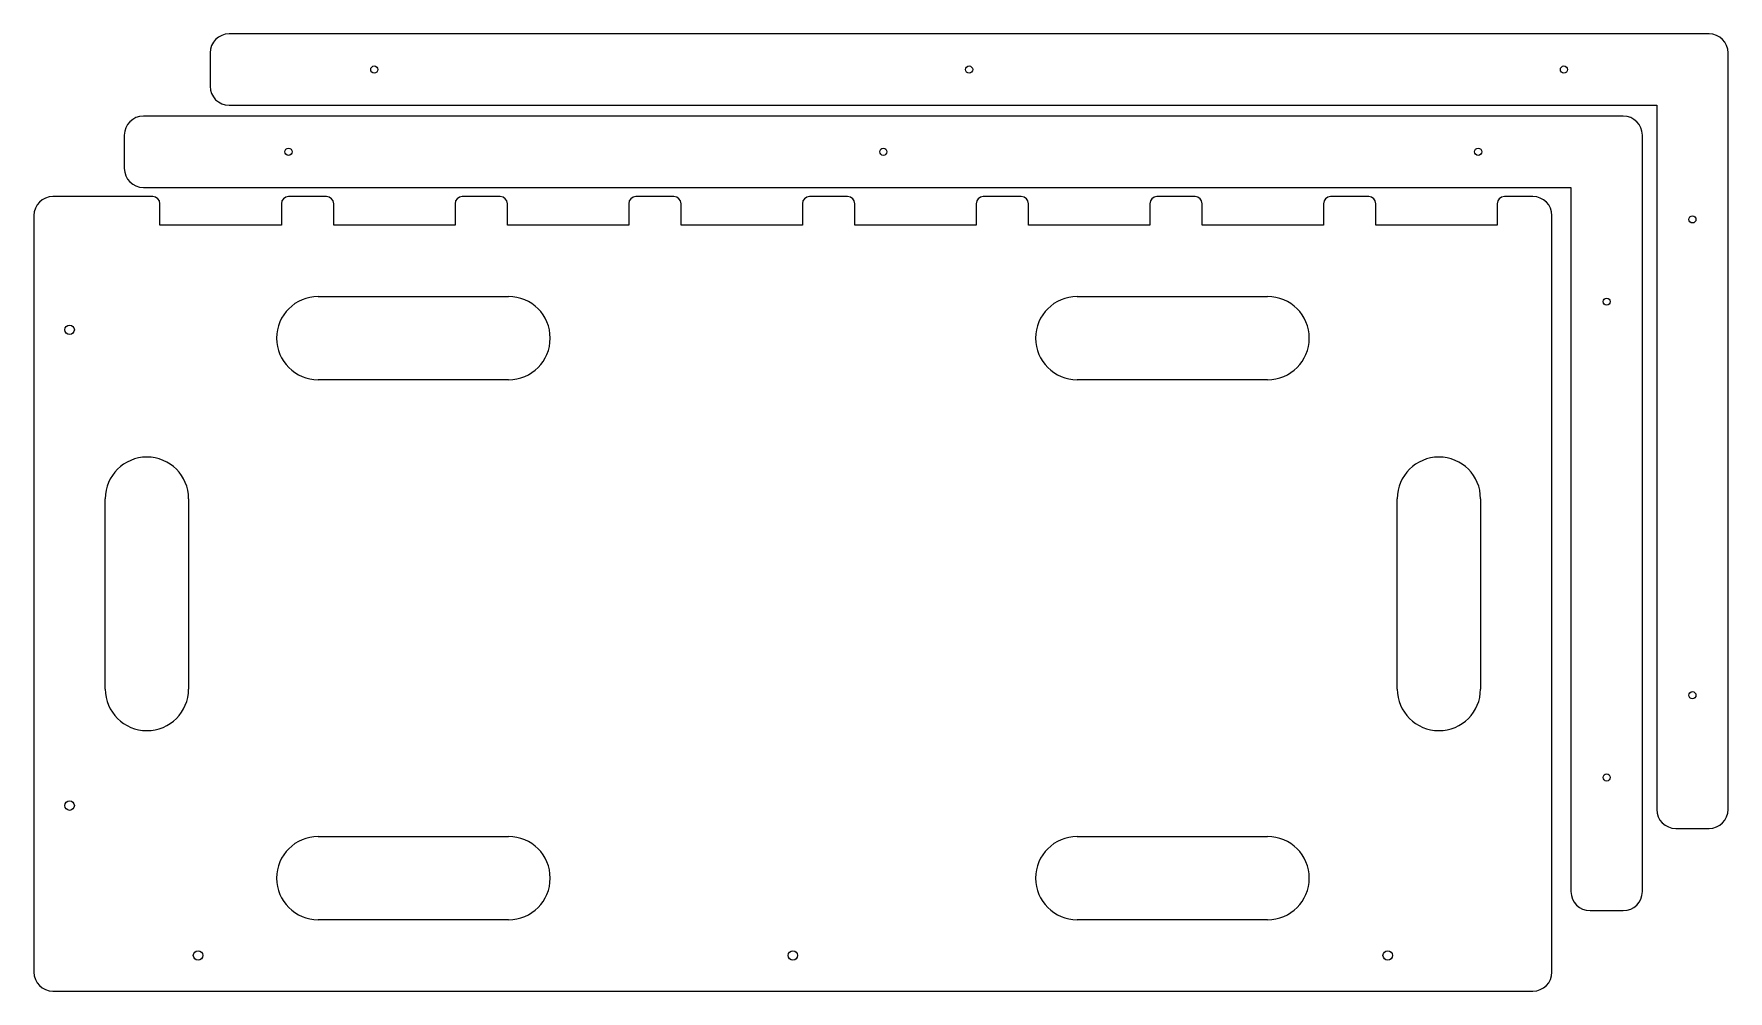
# Model space of a CAD drawing. Header units: millimetres. Extents: x 6 to 719, y 178 to 581.
import ezdxf

# ---------------------------------------------------------------- set-up
doc = ezdxf.new("R2010")
doc.units = ezdxf.units.MM
doc.layers.add('Sichtbar (ISO)', color=1, linetype='Continuous', lineweight=9, true_color=0xff0000)

msp = doc.modelspace()

# ---------------------------------------------------------------- linework, layer by layer
at = {"layer": 'Sichtbar (ISO)'}
for p, q in [((710.52, 580.89), (88.52, 580.89)), ((80.52, 572.89), (80.52, 558.89)), ((718.52, 254.89), (718.52, 572.89)), ((88.52, 550.89), (688.52, 550.89)), ((688.52, 550.89), (688.52, 254.89)), ((674.48, 546.32), (52.48, 546.32)), ((44.48, 538.32), (44.48, 524.32)), ((682.48, 220.32), (682.48, 538.32)), ((52.48, 516.32), (652.48, 516.32)), ((652.48, 516.32), (652.48, 220.32)), ((56.47, 512.49), (14.47, 512.49)), ((59.47, 500.49), (59.47, 509.49)), ((110.47, 509.49), (110.47, 500.49)), ((129.47, 512.49), (113.47, 512.49)), ((132.47, 500.49), (132.47, 509.49)), ((183.47, 509.49), (183.47, 500.49)), ((202.47, 512.49), (186.47, 512.49)), ((205.47, 500.49), (205.47, 509.49)), ((256.47, 509.49), (256.47, 500.49)), ((275.47, 512.49), (259.47, 512.49)), ((278.47, 500.49), (278.47, 509.49)), ((329.47, 509.49), (329.47, 500.49)), ((348.47, 512.49), (332.47, 512.49)), ((351.47, 500.49), (351.47, 509.49)), ((402.47, 509.49), (402.47, 500.49)), ((421.47, 512.49), (405.47, 512.49)), ((424.47, 500.49), (424.47, 509.49)), ((475.47, 509.49), (475.47, 500.49)), ((494.47, 512.49), (478.47, 512.49)), ((497.47, 500.49), (497.47, 509.49)), ((548.47, 509.49), (548.47, 500.49)), ((567.47, 512.49), (551.47, 512.49)), ((570.47, 500.49), (570.47, 509.49)), ((621.47, 509.49), (621.47, 500.49)), ((636.47, 512.49), (624.47, 512.49)), ((6.47, 504.49), (6.47, 186.49)), ((110.47, 500.49), (59.47, 500.49)), ((183.47, 500.49), (132.47, 500.49)), ((256.47, 500.49), (205.47, 500.49)), ((329.47, 500.49), (278.47, 500.49)), ((402.47, 500.49), (351.47, 500.49)), ((475.47, 500.49), (424.47, 500.49)), ((548.47, 500.49), (497.47, 500.49)), ((621.47, 500.49), (570.47, 500.49)), ((644.47, 186.49), (644.47, 504.49)), ((125.97, 470.49), (205.97, 470.49)), ((444.97, 470.49), (524.97, 470.49)), ((205.97, 435.49), (125.97, 435.49)), ((524.97, 435.49), (444.97, 435.49)), ((36.47, 305.49), (36.47, 385.49)), ((71.47, 385.49), (71.47, 305.49)), ((579.47, 305.49), (579.47, 385.49)), ((614.47, 385.49), (614.47, 305.49)), ((125.97, 243.49), (205.97, 243.49)), ((444.97, 243.49), (524.97, 243.49)), ((696.52, 246.89), (710.52, 246.89)), ((205.97, 208.49), (125.97, 208.49)), ((524.97, 208.49), (444.97, 208.49)), ((660.48, 212.32), (674.48, 212.32)), ((14.47, 178.49), (636.47, 178.49))]:
    msp.add_line(p, q, dxfattribs=at)
for centre, radius in [((149.52, 565.89), 1.5), ((399.52, 565.89), 1.5), ((649.52, 565.89), 1.5), ((113.48, 531.32), 1.5), ((363.48, 531.32), 1.5), ((613.48, 531.32), 1.5), ((703.52, 502.89), 1.5), ((667.48, 468.32), 1.5), ((21.47, 456.49), 2), ((703.52, 302.89), 1.5), ((667.48, 268.32), 1.5), ((21.47, 256.49), 2), ((75.47, 193.49), 2), ((325.47, 193.49), 2), ((575.47, 193.49), 2)]:
    msp.add_circle(centre, radius, dxfattribs=at)
for centre, radius, start, end in [((88.52, 572.89), 8, 90, 180), ((710.52, 572.89), 8, 0, 90), ((88.52, 558.89), 8, 180, 270), ((52.48, 538.32), 8, 90, 180), ((674.48, 538.32), 8, 0, 90), ((52.48, 524.32), 8, 180, 270), ((14.47, 504.49), 8, 90, 180), ((56.47, 509.49), 3, 0, 90), ((113.47, 509.49), 3, 90, 180), ((129.47, 509.49), 3, 0, 90), ((186.47, 509.49), 3, 90, 180), ((202.47, 509.49), 3, 0, 90), ((259.47, 509.49), 3, 90, 180), ((275.47, 509.49), 3, 0, 90), ((332.47, 509.49), 3, 90, 180), ((348.47, 509.49), 3, 0, 90), ((405.47, 509.49), 3, 90, 180), ((421.47, 509.49), 3, 0, 90), ((478.47, 509.49), 3, 90, 180), ((494.47, 509.49), 3, 0, 90), ((551.47, 509.49), 3, 90, 180), ((567.47, 509.49), 3, 0, 90), ((624.47, 509.49), 3, 90, 180), ((636.47, 504.49), 8, 0, 90), ((125.97, 452.99), 17.5, 90, 270), ((205.97, 452.99), 17.5, 270, 90), ((444.97, 452.99), 17.5, 90, 270), ((524.97, 452.99), 17.5, 270, 90), ((53.97, 385.49), 17.5, 0, 180), ((596.97, 385.49), 17.5, 0, 180), ((53.97, 305.49), 17.5, 180, 0), ((596.97, 305.49), 17.5, 180, 0), ((696.52, 254.89), 8, 180, 270), ((710.52, 254.89), 8, 270, 0), ((125.97, 225.99), 17.5, 90, 270), ((205.97, 225.99), 17.5, 270, 90), ((444.97, 225.99), 17.5, 90, 270), ((524.97, 225.99), 17.5, 270, 90), ((660.48, 220.32), 8, 180, 270), ((674.48, 220.32), 8, 270, 0), ((14.47, 186.49), 8, 180, 270), ((636.47, 186.49), 8, 270, 0)]:
    msp.add_arc(centre, radius, start, end, dxfattribs=at)

doc.saveas('drawing.dxf')
